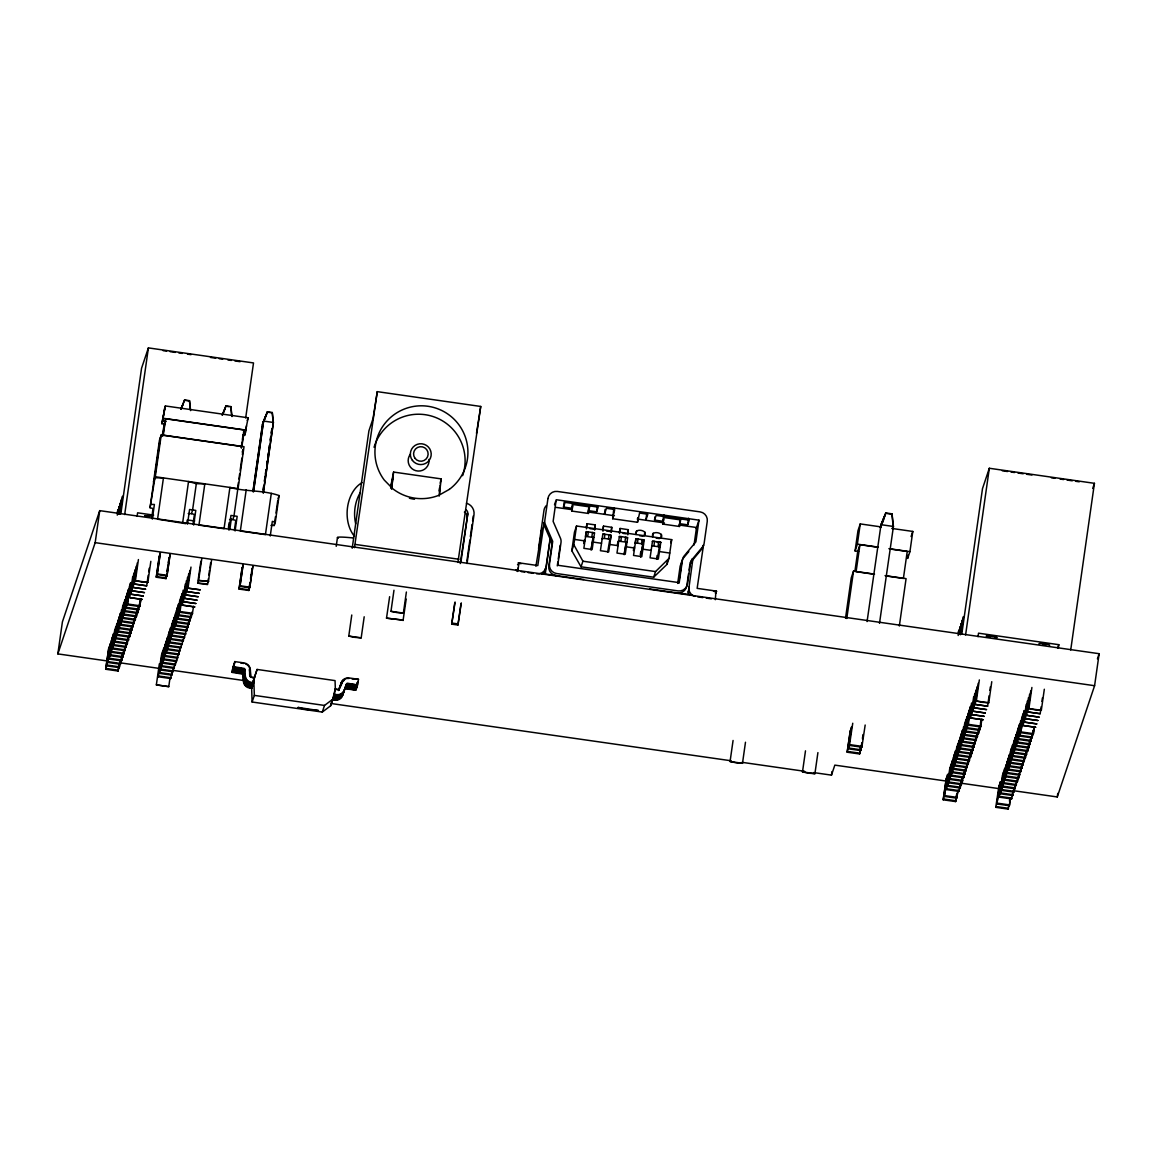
<?xml version="1.0" encoding="UTF-8"?>
<svg xmlns="http://www.w3.org/2000/svg" width="1157" height="1157" viewBox="0 0 1157 1157"><rect width="100%" height="100%" fill="white"/><g stroke="black" fill="none" stroke-linecap="round" stroke-linejoin="round"><path stroke-width="1.5" d="M679.998 521.821L679.477 526.478L662.918 524.107L663.453 519.45L662.831 521.272L654.558 520.086L655.021 516.789M593.743 537.47L585.471 536.414L586.151 532.018L588.349 531.916L587.756 536.053M618.576 541.158L626.848 542.214M635.135 543.4L635.8 539.133L638.013 539.017L637.42 543.154L635.222 543.255M659.967 546.943L651.68 545.757M440.253 486.562L440.21 485.145M571.876 511.076L573.048 504.51L589.593 506.882L588.421 513.448L571.876 511.076L572.411 506.433L571.789 508.241L563.517 507.055L564.211 502.109M588.421 513.448L588.956 508.805L588.335 510.613L596.622 511.799L598.183 507.128L565.079 502.384L563.517 507.055M646.777 513.636L645.823 520.245L647.848 514.229L639.575 513.043L637.507 522.284L612.675 518.741L613.832 508.357M637.507 522.284L638.028 517.815M586.411 528.879L586.946 523.774L586.31 527.404M594.684 530.065L595.219 524.888L586.946 523.702M602.971 531.251L603.506 526.146L602.855 529.776M611.243 532.437L611.778 527.317L603.491 526.073M619.516 533.623L620.051 528.503L619.414 532.148M627.803 534.809L628.323 529.689L620.051 528.431M636.249 534.288C633.588 527.766 648.441 529.892 644.521 535.474M652.808 536.66C650.133 530.137 664.986 532.263 661.081 537.846M440.079 488.167L439.458 493.403M391.861 486.591L392.715 478.289L390.632 488.167M614.121 508.444L613.933 509.818L614.193 508.227M391.601 489.266L393.597 472.07L441.193 478.882L439.197 496.093M107.673 661.023L57.85 653.893L62.406 621.888L99.733 510.642L1099.15 653.705L1094.594 685.711L1057.267 796.956L1014.559 790.853M57.85 653.893L95.178 542.647L99.733 510.642M117.262 515.125L118.014 509.774L117.334 511.842M117.71 513.78L119.157 506.39L118.144 513.506M118.332 513.954L120.299 502.991L118.781 513.679M118.969 514.127L121.427 499.607L119.402 513.853M119.605 514.287L122.57 496.208L120.039 514.012M120.878 513.636L141.559 368.244L148.4 347.895L253.513 362.936L245.689 417.908M124.681 514.561L148.4 347.895M119.142 664.885L118.115 671.031L105.692 669.252L108.744 647.877M105.692 669.252L109.004 647.081M120.285 661.486L119.258 667.632L106.834 665.853L109.872 644.492M106.834 665.853L110.146 643.682M107.977 662.469L108.237 661.659L120.661 663.438L120.386 664.248L107.977 662.469L111.289 640.298M122.555 654.703L121.528 660.849L109.105 659.071L112.157 637.695M109.105 659.071L112.417 636.9M123.698 651.319L122.671 657.465L110.248 655.686L113.285 634.311M110.248 655.686L113.56 633.501M111.39 652.288L111.651 651.492L124.074 653.271L123.799 654.067L111.39 652.288L114.702 630.117M125.968 644.536L124.942 650.668L112.533 648.903L115.57 627.528M112.533 648.903L115.83 626.718M127.111 641.137L126.084 647.284L113.661 645.505L116.712 624.129M113.661 645.505L116.973 623.334M114.803 642.106L115.064 641.311L127.487 643.09L127.212 643.885L114.803 642.106L118.115 619.935M115.946 638.722L116.206 637.926L128.629 639.691L128.355 640.501L115.946 638.722L118.983 617.346M116.206 637.926L119.243 616.551M130.77 629.177L129.497 637.102L117.074 635.323L120.126 613.962M117.074 635.323L120.386 613.152M131.912 625.792L130.625 633.718L118.216 631.939L121.528 609.768M119.359 628.54L119.619 627.745L132.043 629.524L131.768 630.319L119.359 628.54L122.671 606.369M134.183 619.009L132.91 626.935L120.487 625.156L123.539 603.78M120.487 625.156L123.799 602.971M135.326 615.611L134.038 623.536L121.63 621.757L124.667 600.382M121.63 621.757L124.942 599.586M137.09 516.355L137.596 512.811L153.65 515.111M122.772 618.373L123.032 617.563L135.456 619.342L135.181 620.152L122.772 618.373L126.084 596.188M137.611 608.828L136.324 616.753L123.9 614.974L126.952 593.599M123.9 614.974L127.212 592.803M138.739 605.429L137.466 613.355L125.043 611.59L128.08 590.215M125.043 611.59L128.355 589.405M126.185 608.192L126.446 607.396L138.869 609.16L138.594 609.97L126.185 608.192L129.497 586.02M141.024 598.646L139.737 606.572L127.313 604.793L130.365 583.432M118.115 671.031L119.128 663.901M127.313 604.793L130.625 582.622M119.258 667.632L120.27 660.517M129.729 597.619L142.152 599.384L129.729 597.619L132.737 576.519M120.386 664.248L121.398 657.118M121.528 660.849L122.541 653.734M130.871 594.221L143.28 596L130.871 594.221L133.865 573.12M131.999 590.837L144.423 592.601L131.999 590.837L135.007 569.736M122.671 657.465L123.683 650.335M133.142 587.438L145.565 589.217L133.142 587.438L136.15 566.337M123.799 654.067L124.811 646.937M124.942 650.668L125.954 643.552M148.197 575.275L146.693 585.818L134.284 584.039L137.278 562.953M126.084 647.284L127.096 640.154M150.844 561.333L147.836 582.434L141.487 581.942L135.427 580.655L138.421 559.554M127.212 643.885L128.225 636.769M128.355 640.501L129.642 632.575M129.497 637.102L130.51 629.987M130.625 633.718L131.638 626.588M131.768 630.319L133.055 622.394M132.91 626.935L133.923 619.805M165.335 424.171L161.821 423.679L165.379 405.948L248.148 417.793L244.59 435.524L245.342 430.216M151.639 518.307L153.028 508.545L150.048 507.721L153.838 481.081M154.402 479.432L160.36 437.52M164.482 408.609L162.718 421.003L166.232 421.51M134.038 623.536L135.065 616.406M150.048 507.721L154.951 477.783L163.441 477.928L157.569 519.189L185.872 523.687M155.298 476.756L161.257 434.858L244.026 446.703L238.067 488.601L155.298 476.756L153.505 482.107L159.464 440.195L161.257 434.858M161.821 423.679L165.379 405.948M135.181 620.152L136.468 612.212M136.324 616.753L137.336 609.623M162.284 435.394L164.742 421.437M137.466 613.355L138.478 606.239M162.616 436.305L165.639 418.762L244.257 430.014L241.914 446.53L163.282 435.278L165.639 418.762M138.594 609.97L140.127 600.266M139.737 606.572L140.749 599.456M152.319 519.103L154.402 504.466L151.162 504.423M148.703 571.76L149.195 568.246M166.782 574.465L166.058 578.63L156.282 577.227L159.304 555.996M156.282 577.227L159.521 555.36M170.195 554.087L166.955 575.955L157.178 574.552L160.201 553.321M157.178 574.552L160.418 552.684M166.058 578.63L166.565 575.087M167.071 571.544L167.823 566.236M168.329 562.707L169.081 557.399M167.288 570.922L169.038 558.527M166.955 575.955L169.978 554.724M170.007 677.872L168.763 686.651L156.354 684.872L159.348 663.814M158.249 676.773L158.523 675.977L170.932 677.756L170.672 678.552L158.249 676.773L161.561 654.602M172.581 670.8L171.815 675.153L159.391 673.388L162.428 652.013M159.391 673.388L162.703 651.203M173.724 667.401L172.943 671.769L160.534 669.99L163.571 648.614M160.534 669.99L163.846 647.819M161.676 666.591L161.937 665.796L174.36 667.575L174.085 668.37L161.676 666.591L164.974 644.42M175.994 660.618L175.228 664.986L162.804 663.207L165.856 641.831M182.661 522.79L188.533 481.514L196.328 483.698L204.818 483.857L198.946 525.119L224.039 528.706L229.91 487.444C245.906 491.841 263.218 489.946 279.097 495.558L275.308 522.183L274.209 525.495L270.969 525.437M162.804 663.207L166.116 641.036M177.137 657.234L176.356 661.587L163.947 659.808L166.984 638.447M163.947 659.808L167.259 637.637M165.089 656.424L165.35 655.614L177.773 657.393L177.498 658.203L165.089 656.424L168.387 634.253M179.407 650.436L178.641 654.804L166.218 653.025L169.269 631.65M166.218 653.025L169.529 630.854M180.55 647.052L179.769 651.42L167.36 649.641L170.397 628.265M167.36 649.641L170.672 627.456M181.692 643.654L180.911 648.021L168.503 646.242L171.815 624.071M182.82 640.269L182.054 644.623L169.631 642.858L172.682 621.483M169.631 642.858L172.943 620.673M186.812 523.34L187.275 520.086M183.963 636.871L183.182 641.238L170.773 639.459L173.81 618.084M170.773 639.459L174.085 617.288M187.492 524.135L189.574 509.499L195.779 510.396L193.696 525.032M171.916 636.061L172.176 635.265L184.599 637.044L184.325 637.84L171.916 636.061L175.228 613.89M173.044 632.677L173.319 631.881L185.727 633.646L185.467 634.455L173.044 632.677L176.356 610.506M187.376 626.704L186.61 631.057L174.186 629.278L177.223 607.917M174.186 629.278L177.498 607.107M188.519 623.305L187.738 627.673L175.329 625.894L178.366 604.518M175.329 625.894L178.641 603.723M176.457 622.495L176.732 621.699L189.141 623.478L188.88 624.274L176.457 622.495L179.769 600.324M196.328 483.698L192.539 510.338L191.44 513.636L188.201 513.592M190.789 616.522L190.023 620.89L177.6 619.111L180.637 597.735M177.6 619.111L180.911 596.925M191.932 613.123L191.151 617.491L178.742 615.712L181.779 594.336M178.742 615.712L182.054 593.541M179.885 612.328L180.145 611.518L192.568 613.297L192.293 614.107L179.885 612.328L183.182 590.142M170.672 678.552L171.453 674.184M193.031 524.237L194.419 514.475L191.44 513.636M171.815 675.153L172.321 671.595M182.285 605.14L194.709 606.919L182.285 605.14L185.294 584.039M172.943 671.769L173.449 668.211M183.428 601.741L195.837 603.52L183.428 601.741L186.422 580.655M174.085 668.37L174.866 664.017M175.228 664.986L175.734 661.414M184.57 598.357L196.979 600.136L184.57 598.357L187.564 577.256M185.699 594.958L198.122 596.737L185.699 594.958L188.707 573.858M176.356 661.587L176.862 658.029M186.841 591.574L199.25 593.339L186.841 591.574L189.849 570.473M177.498 658.203L178.279 653.835M178.641 654.804L179.147 651.246M187.984 588.175L200.219 589.824L187.984 588.175L190.977 567.075M184.325 637.84L185.106 633.486M185.467 634.455L186.219 629.104M186.61 631.057L187.362 625.72M187.738 627.673L188.504 622.321M188.88 624.274L189.632 618.937M190.023 620.89L190.775 615.538M191.151 617.491L191.917 612.154M192.293 614.107L193.581 606.167M208.419 578.616L207.45 584.56L197.673 583.157L200.899 561.29M198.57 580.481L208.549 581.248L198.57 580.481L201.795 558.614M208.911 575.072L209.46 570.401M209.923 568L210.675 562.678M208.347 581.884L211.572 560.017M228.421 527.635L229.115 522.762M228.869 530.065L230.952 515.429L237.171 516.326L235.088 530.947M241.249 447.557L241.958 442.596M242.42 439.298L243.129 434.338M229.795 529.602L231.299 518.972M241.394 448.048L243.418 433.861M237.662 487.791L238.414 482.541M238.906 479.056L239.658 473.82M240.15 470.32L241.885 458.1M242.392 454.614L243.129 449.364L242.232 452.04M245.486 432.848L246.484 425.776M237.72 489.628L233.931 516.268L232.817 519.565L229.578 519.507M234.408 530.152L235.797 520.404L232.817 519.565M246.21 489.773L240.338 531.049L265.43 534.635L271.302 493.359M250.042 582.766L248.827 590.475L239.051 589.072L242.073 567.841M252.92 491.653L262.494 424.373L266.486 414.495L262.494 424.373M239.051 589.072L242.29 567.205M253.137 491.016L262.711 423.737M252.964 565.932L249.724 587.799L239.947 586.411L242.97 565.166M253.571 490.756L263.391 421.698L267.383 411.82L272.271 412.528L273.385 422.464L263.304 493.287M239.947 586.411L243.187 564.544M253.528 491.884L263.608 421.076L273.385 422.464L263.333 492.144M232.123 672.376L233.034 666.678L232.123 672.376L242.377 674.068A2.097 2.083 0 0 1 243.013 674.791L243.36 680.938A7.318 7.304 18.5 0 0 249.637 688.053L251.807 688.357M243.838 674.039L243.592 673.099A2.097 2.083 0 0 0 242.941 672.376L232.687 670.67L233.425 665.506M253.672 679.81L252.949 684.973L250.78 684.655A7.318 7.304 18.5 0 1 244.489 677.554L244.156 671.407A2.097 2.083 0 0 0 243.52 670.67L233.266 668.977L234.003 663.814M244.966 670.655L244.72 669.715A2.097 2.083 0 0 0 244.084 668.977L233.83 667.285L234.741 661.587L244.084 662.918A7.318 7.304 18.5 0 1 250.375 670.033L250.707 676.18A2.097 2.083 0 0 0 251.358 676.903L254.424 677.568M233.83 667.285L234.741 661.587M248.827 590.475L249.84 583.403M250.592 578.095L251.098 574.552M263.203 489.512L263.709 485.969M264.461 480.661L264.967 477.118M265.474 473.575L265.965 470.031M266.732 464.724L267.238 461.18M267.73 457.637L268.496 452.329M268.988 448.786L269.494 445.243M270.261 439.935L270.752 436.391M271.259 432.848L271.765 429.319M250.548 579.223L252.067 568.608M263.16 490.655L263.912 485.333M264.418 481.804L266.182 469.409M266.689 465.866L267.441 460.558M267.947 457.015L268.453 453.472M268.959 449.928L269.711 444.621M270.217 441.077L270.724 437.534M271.23 433.991L271.982 428.683M249.724 587.799L252.747 566.568M270.246 535.995L272.329 521.359L275.308 522.183M274.209 525.495L275.467 516.615M275.973 513.057L277.738 500.634M253.296 680.967L252.559 686.13L250.389 685.812A7.318 7.304 18.5 0 1 244.098 678.711M253.86 679.275L253.123 684.438L250.953 684.12A7.318 7.304 18.5 0 1 244.677 677.019L244.329 670.872A2.097 2.083 0 0 0 243.693 670.134L233.266 668.977M336.21 546.321L337.468 537.499M352.205 548.216L368.909 430.852L373.031 418.559L377.269 391.645L480.733 406.454L457.912 562.476M354.447 547.666L377.269 391.645M339.58 687.996L339.088 688.82A2.097 2.083 0 0 1 338.263 689.341L335.125 689.124L334.387 694.287L336.557 694.605A7.318 7.304 18.5 0 0 344.569 689.543M252.11 702.01L254.338 695.386L253.889 682.153L251.662 688.777L252.11 702.01L322.282 712.061L324.51 705.437L332.782 699.247L335.328 688.545L335.053 680.605L257.1 669.44L254.873 676.064M364.195 616.782L361.186 637.854L354.852 637.362L348.778 636.075L351.771 615.003M344.728 689.355A2.097 2.083 0 0 1 345.553 688.834L355.864 690.078L356.53 686.115M356.428 688.386L357.339 682.688L356.428 688.386L346.117 687.142A2.097 2.083 0 0 0 345.292 687.663L344.8 688.502M345.871 685.971A2.097 2.083 0 0 1 346.681 685.45L357.007 686.694L357.73 681.531M345.929 685.103L346.435 684.264A2.097 2.083 0 0 1 347.259 683.744L357.571 685.002L358.482 679.304L349.139 677.959A7.318 7.304 18.5 0 0 341.127 683.02L338.842 690.223M386.51 618.156L403.2 620.123L386.51 618.156L389.634 596.694M406.382 592.022L403.388 613.094L397.039 612.603L390.979 611.315L393.973 590.244M403.055 620.528L406.194 599.066M476.482 433.369L480.733 406.454M460.197 563.575L467.79 513.853A4.18 4.165 18.5 0 0 465.779 509.673M461.296 602.898L457.941 625.026L451.722 624.144L454.73 603.072M451.722 624.144L455.077 602.002M460.848 562.635L467.79 513.853M457.941 625.026L460.934 603.968M466.893 560.971L469.872 540.059M470.364 536.573L472.099 524.381M472.606 520.896L473.097 517.41A10.456 10.427 18.5 0 0 473.199 516.051M467.052 563.531L473.994 514.735A10.456 10.427 18.5 0 0 466.459 503.223M517.381 571.471L517.844 568.159M517.815 571.124L518.987 562.852L537.817 565.556L544.18 522.212A8.359 8.345 18.5 0 0 544.701 526.507L552.048 543.356L548.808 566.077A8.359 8.345 18.5 0 0 555.91 575.521M535.908 566.294L542.141 528.301L540.709 532.567M538.54 548.548L543.978 510.353A8.359 8.345 18.5 0 1 546.393 505.566M550.11 538.511L546.09 566.742A8.359 8.345 18.5 0 1 536.646 573.814M549.806 541.982L545.251 574.002L583.533 579.483M557.284 565.889L557.833 562.027M558.267 559.005L560.219 545.236M571.789 508.241L572.498 503.295M571.818 550.732L574.465 532.148L576.519 526.001L671.711 539.639L669.006 558.354L666.996 564.356L653.662 577.198L581.031 566.8L571.818 550.732L573.829 544.73L576.519 526.001M588.335 510.613L589.043 505.652M584.95 540.912L586.281 531.613L594.553 532.798L592.138 549.517L583.866 548.331L584.95 540.912L574.61 539.437M591.892 536.631L592.485 532.509L594.423 533.203M596.622 511.799L597.316 506.838M605.154 509.369L604.446 514.315L606.456 508.313L614.729 509.499L612.675 518.741M601.51 543.284L602.84 533.984L611.113 535.17L608.698 551.889L600.411 550.703L601.51 543.284L593.237 542.098M602.016 538.786L604.316 538.41L604.909 534.288L602.696 534.389M610.39 539.712L608.452 539.003L609.045 534.881L610.983 535.575L610.303 539.972M618.069 545.656L619.385 536.356L627.658 537.542L625.243 554.261L616.97 553.075L618.069 545.656L609.782 544.47M620.875 540.782L621.454 536.66L619.255 536.761M625.011 541.375L625.59 537.253L627.528 537.947M634.615 548.028L635.945 538.728L644.218 539.914L641.802 556.633L633.53 555.447L634.615 548.028L626.342 546.842M643.408 544.716L641.557 543.747L642.149 539.61L644.087 540.319M640.298 554.912L640.819 551.325M651.174 550.385L652.49 541.1L660.777 542.286L658.347 559.005L650.075 557.819L651.174 550.385L642.902 549.199M653.98 545.525L654.558 541.389L652.36 541.505M658.116 546.118L658.695 541.982L660.633 542.676M656.597 559.062L657.118 555.49M662.831 521.272L663.771 514.663M666.996 564.356L667.473 560.986M679.622 521.995L680.085 518.698M677.684 583.446L680.142 566.25L681.936 560.899L678.74 583.273M679.39 523.644L687.663 524.83L688.603 518.22M688.574 573.597L686.824 585.832A8.359 8.345 18.5 0 1 677.38 592.905M689.066 570.112L689.818 564.862M691.308 563.141L692.045 559.019M694.026 545.005L696.528 527.505L678.682 524.945M692.884 558.947L688.025 594.438L649.757 588.956M698.987 520.158L695.907 541.838L684.149 555.953A8.359 8.345 18.5 0 0 682.456 559.93L679.217 582.651L557.761 565.252L561 542.546A8.359 8.345 18.5 0 0 560.465 538.251L553.133 521.402L556.213 499.723L698.987 520.158L696.152 528.604M690.064 563.112L701.807 548.997A8.359 8.345 18.5 0 0 703.514 545.019L697.15 588.363L715.966 591.053L715.315 599.702M745.484 742.244L742.49 763.302L736.141 762.825L730.067 761.523L733.075 740.466M817.912 752.614L814.918 773.671L808.569 773.18L802.495 771.893L805.489 750.835M845.507 618.272L851.248 577.907L853.519 571.124L874.547 574.132M858.595 551.426L855.081 550.934L857.973 530.701L860.244 523.919L881.272 526.927M846.779 618.503L853.519 571.124M855.081 550.934L857.366 544.152L860.244 523.919M854.893 571.37L857.771 551.137L859.94 544.687L877.454 547.203M859.94 544.687L856.093 571.674L873.607 574.176M813.588 772.572L831.478 775.132L831.984 771.574M860.866 746.048L859.593 753.974L847.17 752.209L850.221 730.834M847.17 752.209L850.482 730.024M862.008 742.664L860.721 750.589L848.312 748.81L851.35 727.435M848.312 748.81L851.624 726.639M849.455 745.426L849.715 744.616L862.139 746.395L861.864 747.191L849.455 745.426L852.752 723.241M867.07 621.569L881.012 524.685L885.814 512.941L892.018 513.838L893.435 526.464L879.494 623.348M859.593 753.974L860.606 746.858M860.721 750.589L861.734 743.459M862.5 738.123L863.006 734.565M862.515 739.106L863.021 735.534M861.864 747.191L865.176 725.02M908.129 555.085L907.652 558.455L909.923 551.672L912.801 531.439L891.772 528.431M899.336 626.024L906.076 578.645L885.062 575.636M958.184 635.497L958.936 630.16L958.256 632.214M958.632 634.166L960.079 626.761L959.066 633.891M959.254 634.325L961.221 623.377L959.703 634.05M959.891 634.499L962.349 619.978L960.324 634.224M960.527 634.672L963.492 616.594L960.961 634.383M961.8 634.007L982.495 488.63L989.322 468.267L1094.435 483.322L1070.717 649.988M965.603 634.933L989.322 468.267M956.897 793.659L955.624 801.584L943.201 799.805L946.252 778.43M943.201 799.805L946.513 777.634M958.039 790.26L956.752 798.185L944.343 796.406L947.381 775.031M944.343 796.406L947.655 774.235M946.614 789.624L946.889 788.828L959.298 790.607L959.037 791.402L946.614 789.624L949.926 767.453M961.453 780.093L960.18 788.018L947.757 786.239L950.794 764.864M947.757 786.239L951.068 764.054M962.595 776.694L961.308 784.62L948.899 782.841L951.936 761.465M948.899 782.841L952.211 760.67M950.027 779.456L950.302 778.647L962.725 780.425L962.45 781.221L950.027 779.456L953.339 757.271M964.866 769.911L963.593 777.837L951.17 776.058L954.207 754.682M951.17 776.058L954.482 753.887M966.008 766.513L964.721 774.438L952.312 772.659L955.349 751.298M952.312 772.659L955.624 750.488M953.455 769.275L953.715 768.465L966.138 770.244L965.864 771.054L953.455 769.275L956.752 747.104M968.033 761.508L967.006 767.655L954.583 765.876L957.634 744.501M954.583 765.876L957.895 743.705M969.176 758.124L968.134 764.271L955.725 762.492L958.763 741.116M955.725 762.492L959.037 740.321M956.868 759.093L957.128 758.298L969.552 760.077L969.277 760.872L956.868 759.093L960.18 736.922M971.692 749.562L970.419 757.488L957.996 755.709L961.048 734.333M957.996 755.709L961.308 733.524M972.835 746.164L971.547 754.089L959.139 752.31L962.176 730.935M959.139 752.31L962.45 730.139M960.281 748.926L960.541 748.116L972.965 749.895L972.69 750.691L960.281 748.926L963.593 726.741M961.409 745.527L961.684 744.732L974.093 746.511L973.832 747.306L961.409 745.527L964.721 723.356M976.248 735.982L974.961 743.908L962.552 742.129L965.589 720.768M962.552 742.129L965.864 719.958M978.012 636.726L978.518 633.183L1058.8 644.68L1058.293 648.224M977.39 732.598L976.103 740.523L963.694 738.745L966.731 717.369M963.694 738.745L967.006 716.573M955.624 801.584L956.637 794.454M964.822 735.346L965.097 734.55L977.506 736.329L977.246 737.125L964.822 735.346L968.134 713.175M979.661 725.815L978.388 733.74L965.965 731.962L969.002 710.586M956.752 798.185L957.779 791.07M965.965 731.962L969.277 709.791M981.049 720.637L979.516 730.342L967.107 728.563L970.144 707.187M967.107 728.563L970.419 706.392M968.235 725.179L968.51 724.369L980.934 726.148L980.659 726.958L968.235 725.179L971.547 702.993M959.037 791.402L960.324 783.477M960.18 788.018L961.192 780.888M970.651 717.991L983.074 719.77L970.651 717.991L973.659 696.89M961.308 784.62L962.32 777.49M971.793 714.592L984.202 716.371L971.793 714.592L974.787 693.506M962.45 781.221L963.738 773.295M963.593 777.837L964.605 770.707M972.936 711.208L985.345 712.987L972.936 711.208L975.929 690.107M974.064 707.809L986.487 709.588L974.064 707.809L977.072 686.723M964.721 774.438L965.733 767.322M989.119 695.646L987.615 706.204L975.206 704.425L978.2 683.324M965.864 771.054L966.876 763.924M967.006 767.655L968.019 760.539M991.766 681.704L988.758 702.805L982.423 702.313L976.349 701.026L979.343 679.926M968.134 764.271L969.147 757.141M969.277 760.872L970.564 752.947M970.419 757.488L971.432 750.358M971.547 754.089L972.054 750.531M972.69 750.691L973.977 742.765M973.832 747.306L975.105 739.381M974.961 743.908L975.481 740.35M976.103 740.523L976.609 736.951M977.246 737.125L978.533 729.199M978.388 733.74L978.894 730.168M979.516 730.342L980.022 726.784M980.529 723.226L981.035 719.654M980.659 726.958L981.946 719.032M989.871 690.382L990.378 686.853M995.758 807.326L996.032 806.53L1008.441 808.309L1008.181 809.105L995.758 807.326L999.069 785.155M1010.596 797.78L1009.323 805.706L996.9 803.941L999.937 782.566M996.9 803.941L1000.212 781.756M999.171 797.144L999.446 796.349L1011.869 798.128L1011.594 798.923L999.171 797.144L1002.483 774.973M1000.313 793.76L1000.588 792.95L1012.997 794.729L1012.737 795.539L1000.313 793.76L1003.365 772.384M1000.588 792.95L1003.625 771.589M1014.646 787.772L1013.865 792.14L1001.456 790.361L1004.493 768.986M1001.456 790.361L1004.768 768.19M1015.788 784.388L1015.007 788.756L1002.598 786.977L1005.896 764.806M1003.726 783.578L1004.001 782.783L1016.41 784.562L1016.15 785.357L1003.726 783.578L1007.038 761.407M1018.059 777.605L1017.278 781.973L1004.869 780.194L1007.906 758.818M1004.869 780.194L1008.181 758.009M1019.201 774.207L1018.42 778.574L1006.012 776.795L1009.049 755.42M1006.012 776.795L1009.323 754.624M1007.14 773.411L1007.414 772.601L1019.823 774.38L1019.563 775.176L1007.14 773.411L1010.451 751.226M1021.732 765.645L1020.691 771.791L1008.282 770.012L1011.319 748.637M1008.282 770.012L1011.594 747.841M1022.86 762.246L1021.833 768.393L1009.425 766.614L1012.462 745.253M1009.425 766.614L1012.737 744.443M1010.553 763.23L1010.828 762.42L1023.236 764.198L1022.976 765.008L1010.553 763.23L1013.865 741.058M1025.145 755.463L1024.104 761.61L1011.695 759.831L1014.732 738.47M1011.695 759.831L1015.007 737.66M1026.273 752.079L1025.247 758.225L1012.838 756.447L1015.875 735.071M1012.838 756.447L1016.15 734.276M1013.966 753.048L1014.241 752.252L1026.649 754.031L1026.389 754.827L1013.966 753.048L1017.278 730.877M1028.559 745.296L1027.532 751.443L1015.108 749.664L1018.146 728.288M1015.108 749.664L1018.42 727.478M1029.687 741.897L1028.66 748.044L1016.251 746.265L1019.288 724.889M1016.251 746.265L1019.563 724.094M1031.089 736.72L1029.802 744.645L1017.379 742.881L1020.691 720.695M1008.181 809.105L1008.962 804.737M1009.468 801.179L1009.974 797.621M1009.323 805.706L1010.336 798.59M1018.522 739.482L1018.796 738.687L1031.205 740.466L1030.945 741.261L1018.522 739.482L1021.833 717.311M1033.36 729.937L1032.073 737.862L1019.664 736.083L1022.701 714.722M1019.664 736.083L1022.976 713.912M1034.503 726.553L1033.215 734.478L1020.807 732.699L1023.844 711.324M1011.594 798.923L1012.361 793.586M1020.807 732.699L1024.104 710.528M1012.737 795.539L1013.489 790.188M1013.865 792.14L1014.631 786.803M1023.207 725.511L1035.631 727.29L1023.207 725.511L1026.216 704.411M1024.35 722.127L1036.759 723.892L1024.35 722.127L1027.344 701.026M1015.007 788.756L1015.774 783.405M1025.492 718.728L1037.901 720.507L1025.492 718.728L1028.486 697.628M1016.15 785.357L1016.902 780.02M1017.278 781.973L1018.044 776.622M1026.621 715.33L1039.044 717.109L1026.621 715.33L1029.629 694.243M1041.184 706.696L1040.172 713.724L1027.763 711.945L1030.771 690.845M1018.42 778.574L1019.187 773.238M1044.323 689.239L1041.314 710.326L1034.98 709.848L1028.906 708.547L1031.899 687.46M1019.563 775.176L1020.315 769.839M1020.691 771.791L1021.457 766.44M1021.833 768.393L1022.6 763.056M1022.976 765.008L1024.003 758.862M1024.104 761.61L1024.871 756.273M1025.247 758.225L1026.013 752.874M1026.389 754.827L1027.416 748.68M1027.532 751.443L1028.284 746.091M1028.66 748.044L1029.672 740.914M1029.802 744.645L1030.815 737.53M1030.945 741.261L1032.218 733.336M1032.073 737.862L1033.085 730.747M1033.215 734.478L1034.228 727.348M1041.922 701.417L1042.428 697.902M1057.267 796.956L1057.773 793.398M544.585 574.103L545.424 568.738A8.359 8.345 18.5 0 1 542.17 574.234M583.692 543.515L584.285 540.03M591.025 549.589L592.803 539.09M594.582 528.59L595.219 524.888M591.097 549.937L593.151 537.73M607.656 552.207L609.71 540.059M611.142 530.962L611.778 527.317M617.39 544.773L617.983 541.288M624.129 554.333L626.212 542.083M627.687 533.334L628.323 529.689M624.202 554.666L626.27 542.474M633.371 550.558L633.964 547.087M635.974 534.52L636.61 530.803M640.689 556.691L643.35 540.955M644.247 535.705L644.883 531.989M640.761 556.951L643.408 541.331M652.519 536.891L653.155 533.175M657.321 559.323L659.62 545.063M660.792 538.077L661.428 534.36M390.661 486.866L393.597 472.07M438.951 490.987L439.588 487.719M440.137 483.207L441.193 478.882M662.918 524.107L664.089 517.541L680.634 519.912L679.477 526.478M338.842 690.049L339.984 686.419A7.318 7.304 18.5 0 1 340.679 684.843A7.318 7.304 18.5 0 1 341.734 682.442M253.889 679.087L257.1 669.44M322.282 712.061L330.555 705.871L332.363 700.332M181.027 409.332L184.614 399.975L189.502 400.669L190.616 410.619M190.225 409.549L189.502 400.669M118.216 631.939L118.491 631.129L130.9 632.908M225.109 408.566L222.404 415.262M222.65 414.177L226.005 405.905L230.879 406.599L231.993 416.549M230.879 406.599L231.617 415.464M168.503 646.242L168.763 645.447L181.186 647.226M247.251 420.454L248.148 417.793M243.462 432.414L244.257 430.014M197.673 583.157L207.653 583.923M263.391 421.698L267.383 411.82M273.168 423.1L272.271 412.528M277.998 498.855L279.097 495.558M232.687 670.67L243.129 671.841A2.097 2.083 0 0 1 243.765 672.564L243.925 679.246A7.318 7.304 18.5 0 0 250.216 686.347L252.371 686.665M252.949 681.965L254.627 676.99L253.513 683.266L251.344 682.963A7.318 7.304 18.5 0 1 245.067 675.847L244.908 669.18A2.097 2.083 0 0 0 244.257 668.442L234.003 666.75M335.125 689.124L338.09 689.876A2.097 2.083 0 0 0 338.9 689.355L339.406 688.531M330.555 705.871L334.59 693.708M358.482 679.304L352.075 678.942M355.864 690.078L345.726 688.299A2.097 2.083 0 0 0 344.902 688.82L344.222 690.194M357.007 686.694L346.869 684.915A2.097 2.083 0 0 0 346.044 685.436L345.365 686.795M357.571 685.002L347.433 683.208A2.097 2.083 0 0 0 346.608 683.729L342.689 695.155A7.318 7.304 18.5 0 1 334.677 700.216L332.507 699.913M554.521 504.785L555.649 501.4M581.031 566.8L582.911 561.203L573.829 544.73M654.558 520.086L656.12 515.415L689.225 520.158L687.663 524.83M660.777 542.286L657.234 542.474M653.662 577.198L655.542 571.587L669.006 558.354M670.67 542.705L671.711 539.639M880.752 525.495L881.012 524.685L893.435 526.464L893.161 527.274L892.018 513.838M881.359 523.976L885.814 512.941M911.094 536.53L912.801 531.439M831.478 775.132L834.833 765.124L946.947 781.163M1092.729 488.413L1094.435 483.322M1002.598 786.977L1002.859 786.167L1015.282 787.946M1017.379 742.881L1017.654 742.071L1030.077 743.85M1057.657 648.079L1058.8 644.68M1097.429 658.839L1099.15 653.705M637.738 518.524L638.028 517.627M880.231 527.361L884.686 516.34L880.477 526.609M880.318 527.722L883.543 519.724L880.535 527.071M180.839 409.216L184.614 399.975M181.201 408.811L183.095 404.183M222.216 415.146L226.005 405.905M338.524 690.527L339.015 689.688M344.974 687.967L345.48 687.128A2.097 2.083 0 0 1 346.29 686.607L356.616 687.851M688.82 551.542L683.483 557.963A8.359 8.345 18.5 0 0 681.777 561.94M135.427 580.655L147.836 582.434M134.284 584.039L146.693 585.818M390.979 611.315L403.388 613.094M156.354 684.872L168.763 686.651M348.778 636.075L361.186 637.854M730.067 761.523L742.49 763.302M976.349 701.026L988.758 702.805M975.206 704.425L987.615 706.204M802.495 771.893L814.918 773.671M1028.906 708.547L1041.314 710.326M1027.763 711.945L1040.172 713.724M518.987 562.852L518.09 562.938L521.084 563.734M518.452 564.457L517.555 564.544L518.322 564.862M516.528 570.199L515.632 570.285L517.353 570.835M715.301 593.064L716.197 592.977L715.431 592.659M1049.674 645.36C1051.221 644.623 1037.916 642.713 1038.928 643.827M713.522 591.285L716.733 591.372L715.966 591.053M994.789 637.666C1005.592 637.999 975.973 634.267 990.074 637.03M1045.841 645.013L1042.631 644.55M163.137 350.658L166.622 351.164M170.108 351.656L175.329 352.408M178.814 352.914L182.3 353.406M187.535 354.158L191.021 354.649M210.473 357.441L215.694 358.193M219.179 358.684L222.665 359.191M227.886 359.928L231.371 360.434M234.857 360.926L240.092 361.678M1002.309 470.798L1007.545 471.535M1011.03 472.042L1014.515 472.533M1018.001 473.039L1023.222 473.777M1026.707 474.283L1031.943 475.035M1051.395 477.812L1054.88 478.318M1060.101 479.056L1063.587 479.562M1067.072 480.054L1072.293 480.806M1075.779 481.312L1079.264 481.804M184.513 400.293L189.401 400.987M225.89 406.208L229.158 406.685M267.281 412.138L272.17 412.832M885.683 513.346L891.888 514.229M163.614 418.328L246.383 430.173M857.366 544.152L878.38 547.16M888.894 548.664L909.923 551.672M889.719 548.953L907.233 551.47L903.4 578.442L885.872 575.926M555.534 507.316L571.601 509.615M587.655 511.915L614.425 515.747M637.203 519.016L664.407 522.906M589.954 528.633L594.915 529.342M606.514 531.005L611.475 531.714M623.059 533.377L626.371 533.84M639.619 535.734L642.93 536.212M656.164 538.106L659.476 538.583M604.316 538.41L608.452 539.003M637.42 543.154L641.557 543.747M659.447 551.571L669.787 553.06M582.911 561.203L655.542 571.587M187.55 519.956L194.68 520.983M355.517 544.455L458.982 559.265M521.243 571.616L524.671 572.093M528.084 572.585L533.218 573.322M697.685 596.867L702.82 597.605M706.247 598.097L711.381 598.82M95.178 542.647L1094.594 685.711M157.395 573.93L167.172 575.333M240.164 585.775L249.941 587.178M156.499 576.605L166.275 577.994M239.268 588.45L249.044 589.839M452.083 623.073L458.288 623.956M127.588 603.997L139.997 605.776M1021.067 731.904L1033.49 733.668M179.002 614.917L191.426 616.695M967.368 727.767L979.791 729.546M1019.924 735.288L1032.348 737.067M125.318 610.78L137.726 612.559M177.874 618.301L190.283 620.08M966.24 731.152L978.648 732.931M124.175 614.179L136.584 615.958M175.589 625.084L188.013 626.863M963.955 737.949L976.378 739.713M1016.511 745.47L1028.935 747.248M121.904 620.962L134.313 622.741M174.461 628.482L186.87 630.261M962.826 741.333L975.235 743.112M1015.383 748.854L1027.792 750.633M120.762 624.346L133.171 626.125M1013.098 755.637L1025.521 757.416M171.048 638.664L183.457 640.443M959.413 751.515L971.822 753.294M1011.97 759.035L1024.379 760.814M117.349 634.528L129.758 636.307M169.905 642.048L182.314 643.827M958.271 754.899L970.68 756.678M1009.685 765.818L1022.108 767.597M167.635 648.831L180.044 650.61M956 761.682L968.409 763.461M1008.557 769.217L1020.966 770.981M848.573 748.015L860.996 749.794M113.936 644.709L126.344 646.488M166.492 652.23L178.901 654.009M954.858 765.081L967.266 766.86M240.801 663.019L243.91 663.453M847.445 751.399L859.853 753.178M112.793 648.094L125.216 649.872M1006.272 776L1018.695 777.779M164.207 659.013L176.631 660.792M952.573 771.864L964.996 773.643M1005.144 779.384L1017.553 781.163M232.297 671.841L242.551 673.533A2.097 2.083 0 0 1 243.201 674.256L243.534 680.403A7.318 7.304 18.5 0 0 249.825 687.518L251.98 687.822M110.522 654.876L122.931 656.655M163.079 662.397L175.488 664.176M951.444 775.262L963.853 777.027M252.414 677.843L254.251 678.103M109.38 658.275L121.789 660.054M120.14 662.816L159.276 668.413M173.521 670.453L242.912 680.388M961.178 783.202L998.549 788.553M160.794 669.194L173.217 670.959M949.159 782.045L961.583 783.824M1001.716 789.566L1014.139 791.345M253.687 682.731L251.532 682.428A7.318 7.304 18.5 0 1 245.241 675.312M334.214 694.822L336.383 695.126A7.318 7.304 18.5 0 0 344.396 690.064M333.823 695.979L335.993 696.297A7.318 7.304 18.5 0 0 344.005 691.235M333.65 696.514L335.805 696.832A7.318 7.304 18.5 0 0 343.831 691.77M107.109 665.058L119.518 666.837M159.666 672.579L172.075 674.357M948.031 785.429L960.44 787.208M333.259 697.685L335.414 697.989A7.318 7.304 18.5 0 0 343.441 692.927M333.071 698.221L335.241 698.524A7.318 7.304 18.5 0 0 343.253 693.462M332.681 699.378L334.85 699.681A7.318 7.304 18.5 0 0 342.862 694.619M105.967 668.442L118.376 670.221M330.598 703.442L731.296 760.8M742.027 762.333L804.636 771.3M254.338 695.386L324.51 705.437M944.618 795.611L957.027 797.39M997.175 803.132L1009.584 804.91M943.476 798.995L955.884 800.774M152.623 516.34L144.683 515.603L149.152 516.644M249.883 676.599L249.811 671.725A7.318 7.304 18.5 0 0 249.305 669.209M249.681 675.5L249.623 672.26A7.318 7.304 18.5 0 0 249.391 670.568M694.909 596.39A8.359 8.345 18.5 0 1 688.878 587.178M689.789 595.363A8.359 8.345 18.5 0 1 688.169 591.357M245.573 663.901A7.318 7.304 18.5 0 1 250.201 670.568L250.534 676.715A2.097 2.083 0 0 0 251.17 677.438M339.42 688.111A7.318 7.304 18.5 0 1 340.592 685.841M339.927 687.084A7.318 7.304 18.5 0 1 340.982 685.725M341.156 684.134A7.318 7.304 18.5 0 1 341.72 683.483M339.811 686.954A7.318 7.304 18.5 0 1 340.505 685.378A7.318 7.304 18.5 0 1 342.747 681.748M340.982 684.669A7.318 7.304 18.5 0 1 342.183 683.44M342.298 681.791A7.318 7.304 18.5 0 1 342.92 681.213M343.629 680.706A7.318 7.304 18.5 0 1 344.381 680.302M340.939 683.556A7.318 7.304 18.5 0 1 345.567 678.812M346.391 678.581A7.318 7.304 18.5 0 1 348.966 678.494M374.058 447.267A46.511 46.41 18.5 0 1 432.776 416.448A46.511 46.41 18.5 0 1 462.626 475.672M428.987 459.401A10.456 10.427 18.5 0 1 415.797 470.682A10.456 10.427 18.5 0 1 410.388 454.195M414.539 499.245A46.511 46.41 18.5 0 1 409.419 498.219M464.391 512.103A4.18 4.165 18.5 0 1 466.893 516.528M338.35 538.179A31.355 2.083 8.1 0 1 353.565 537.991M355.705 523.861A31.355 21.853 -85.6 0 1 360.116 492.882M354.476 536.284A31.355 21.853 -85.6 0 1 362.112 482.628M547.941 498.537L544.846 520.216A8.359 8.345 18.5 0 0 545.366 524.497L552.713 541.36L549.488 564.081A8.359 8.345 18.5 0 0 556.589 573.525L678.045 590.909A8.359 8.345 18.5 0 0 687.504 583.837L690.729 561.116L702.487 547.001A8.359 8.345 18.5 0 0 704.179 543.023L707.26 521.344A8.359 8.345 18.5 0 0 700.159 511.9L557.385 491.45A8.359 8.345 18.5 0 0 547.941 498.537M449.364 489.368L438.792 495.312A46.511 46.41 18.5 0 1 392.744 488.717L384.254 480.054A46.511 46.41 18.5 0 1 393.496 415.074A46.511 46.41 18.5 0 1 458.606 424.388A46.511 46.41 18.5 0 1 449.364 489.368M298.173 707.448L305.217 709.313L318.464 710.528L298.173 707.448M415.016 458.317A7.289 7.275 18.5 0 0 427.555 456.827A7.289 7.275 18.5 0 0 419.977 446.732A7.289 7.275 18.5 0 0 415.016 458.317M412.427 460.414A10.456 10.427 18.5 0 0 430.39 458.259A10.456 10.427 18.5 0 0 419.528 443.811A10.456 10.427 18.5 0 0 412.427 460.414"/></g></svg>
